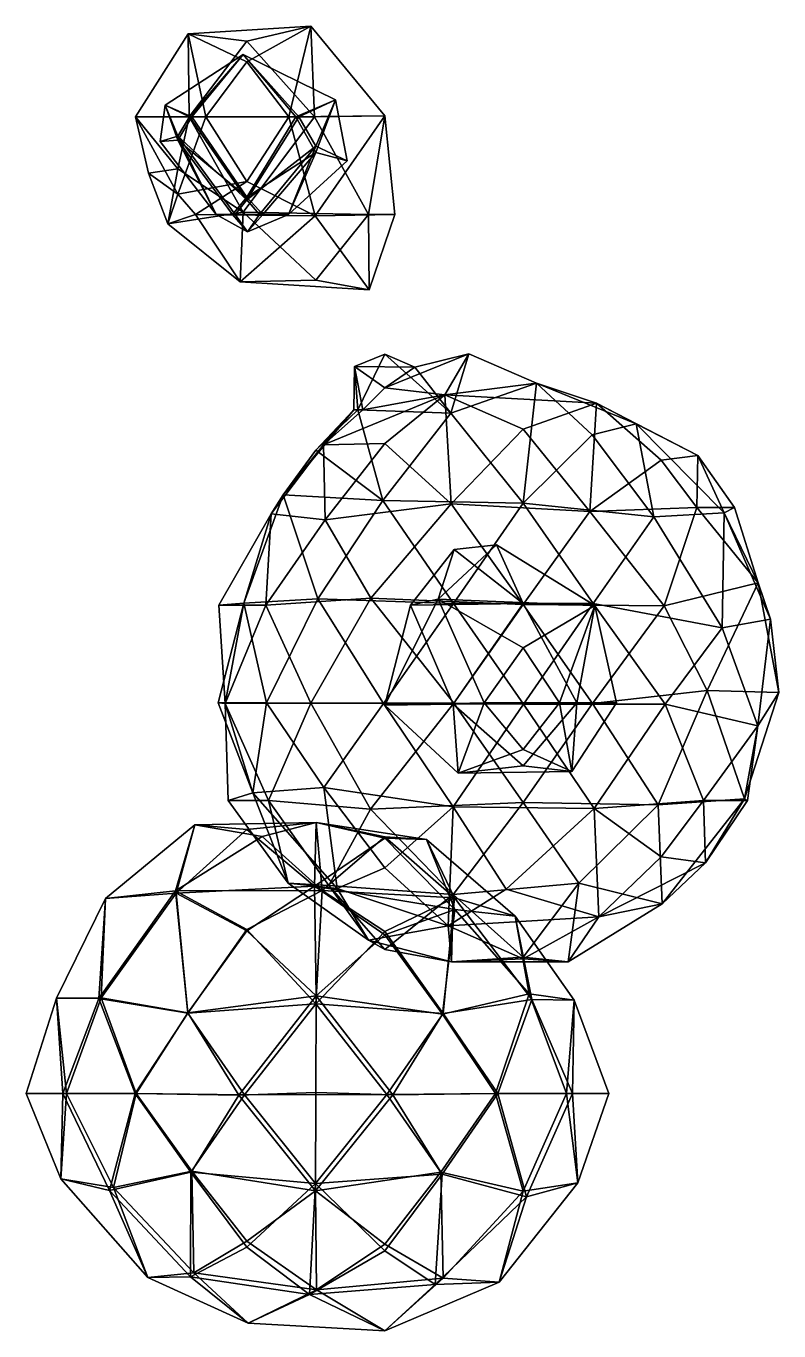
# Model space of a CAD drawing. Extents: x 290083 to 295691, y 4553739 to 4561622.
# Drawn here: x 292790.6 to 292927.9, y 4558133 to 4558371.1 of the extents above; entities that cross this region are included whole.
import ezdxf

# ---------------------------------------------------------------- set-up
doc = ezdxf.new("R2010")
doc.units = 0
doc.layers.add('Au_ppm_Pref_-_0_3', color=7, linetype='CONTINUOUS')

msp = doc.modelspace()

# ---------------------------------------------------------------- linework, layer by layer
at = {"layer": 'Au_ppm_Pref_-_0_3'}
for points in [[(292830.85, 4558368.36, 1768.58), (292820.14, 4558369.71, 1763.98), (292842.54, 4558371.09, 1763.98)], [(292842.54, 4558371.09, 1763.98), (292820.14, 4558369.71, 1763.98), (292830.85, 4558364.57, 1760.64)], [(292838.54, 4558354.56, 1760.36), (292842.54, 4558371.09, 1763.98), (292830.85, 4558364.57, 1760.64)], [(292842.54, 4558371.09, 1763.98), (292843.22, 4558354.51, 1769.85), (292830.85, 4558368.36, 1768.58)], [(292838.54, 4558354.56, 1760.36), (292856.03, 4558354.74, 1764.07), (292842.54, 4558371.09, 1763.98)], [(292843.22, 4558354.51, 1769.85), (292842.54, 4558371.09, 1763.98), (292856.03, 4558354.74, 1764.07)], [(292820.36, 4558354.56, 1768.92), (292810.56, 4558354.56, 1763.98), (292820.14, 4558369.71, 1763.98)], [(292820.14, 4558369.71, 1763.98), (292810.56, 4558354.56, 1763.98), (292823.35, 4558354.56, 1760.44)], [(292820.36, 4558354.56, 1768.92), (292820.14, 4558369.71, 1763.98), (292830.85, 4558368.36, 1768.58)], [(292820.14, 4558369.71, 1763.98), (292823.35, 4558354.56, 1760.44), (292830.85, 4558364.57, 1760.64)], [(292820.36, 4558354.56, 1768.92), (292830.85, 4558368.36, 1768.58), (292843.22, 4558354.51, 1769.85)], [(292820.84, 4558354.56, 1830.53), (292815.94, 4558356.69, 1829.37), (292830.18, 4558365.89, 1829.31)], [(292830.18, 4558365.89, 1829.31), (292815.94, 4558356.69, 1829.37), (292820.42, 4558354.56, 1828.29)], [(292820.42, 4558354.56, 1828.29), (292840.33, 4558354.56, 1827.84), (292830.18, 4558365.89, 1829.31)], [(292839.79, 4558354.56, 1831.04), (292820.84, 4558354.56, 1830.53), (292830.18, 4558365.89, 1829.31)], [(292839.79, 4558354.56, 1831.04), (292830.18, 4558365.89, 1829.31), (292847.04, 4558357.66, 1829.4)], [(292830.18, 4558365.89, 1829.31), (292840.33, 4558354.56, 1827.84), (292847.04, 4558357.66, 1829.4)], [(292838.54, 4558354.56, 1760.36), (292830.85, 4558364.57, 1760.64), (292823.35, 4558354.56, 1760.44)], [(292815.03, 4558350.01, 1829.31), (292815.94, 4558356.69, 1829.37), (292818.25, 4558350.31, 1830.73)], [(292815.03, 4558350.01, 1829.31), (292818.25, 4558351.04, 1828.14), (292815.94, 4558356.69, 1829.37)], [(292820.84, 4558354.56, 1830.53), (292818.25, 4558350.31, 1830.73), (292815.94, 4558356.69, 1829.37)], [(292820.42, 4558354.56, 1828.29), (292815.94, 4558356.69, 1829.37), (292818.25, 4558351.04, 1828.14)], [(292839.79, 4558354.56, 1831.04), (292847.04, 4558357.66, 1829.4), (292843.45, 4558348.03, 1831.49)], [(292847.04, 4558357.66, 1829.4), (292840.33, 4558354.56, 1827.84), (292843.45, 4558349.21, 1827.53)], [(292847.04, 4558357.66, 1829.4), (292843.45, 4558349.21, 1827.53), (292849.14, 4558346.51, 1829.31)], [(292849.14, 4558346.51, 1829.31), (292843.45, 4558348.03, 1831.49), (292847.04, 4558357.66, 1829.4)], [(292818.25, 4558345.08, 1766.76), (292812.93, 4558344.27, 1763.98), (292810.56, 4558354.56, 1763.98)], [(292818.25, 4558345.08, 1766.76), (292810.56, 4558354.56, 1763.98), (292820.36, 4558354.56, 1768.92)], [(292810.56, 4558354.56, 1763.98), (292812.93, 4558344.27, 1763.98), (292818.25, 4558340.43, 1762.75)], [(292810.56, 4558354.56, 1763.98), (292818.25, 4558340.43, 1762.75), (292823.35, 4558354.56, 1760.44)], [(292830.85, 4558339.89, 1830.36), (292818.25, 4558350.31, 1830.73), (292820.84, 4558354.56, 1830.53)], [(292818.25, 4558351.04, 1828.14), (292830.85, 4558339.37, 1828.44), (292820.42, 4558354.56, 1828.29)], [(292818.25, 4558345.08, 1766.76), (292820.36, 4558354.56, 1768.92), (292830.21, 4558337.16, 1768.9)], [(292830.85, 4558342.74, 1760.04), (292823.35, 4558354.56, 1760.44), (292818.25, 4558340.43, 1762.75)], [(292820.36, 4558354.56, 1768.92), (292843.22, 4558354.51, 1769.85), (292830.21, 4558337.16, 1768.9)], [(292840.33, 4558354.56, 1827.84), (292820.42, 4558354.56, 1828.29), (292830.85, 4558339.37, 1828.44)], [(292839.79, 4558354.56, 1831.04), (292830.85, 4558339.89, 1830.36), (292820.84, 4558354.56, 1830.53)], [(292838.54, 4558354.56, 1760.36), (292823.35, 4558354.56, 1760.44), (292830.85, 4558342.74, 1760.04)], [(292830.21, 4558337.16, 1768.9), (292843.22, 4558354.51, 1769.85), (292853.03, 4558336.75, 1768.49)], [(292830.85, 4558339.89, 1830.36), (292839.79, 4558354.56, 1831.04), (292843.45, 4558348.03, 1831.49)], [(292843.45, 4558349.21, 1827.53), (292840.33, 4558354.56, 1827.84), (292830.85, 4558339.37, 1828.44)], [(292838.54, 4558354.56, 1760.36), (292830.85, 4558342.74, 1760.04), (292843.34, 4558336.46, 1761.34)], [(292843.34, 4558336.46, 1761.34), (292856.03, 4558354.74, 1764.07), (292838.54, 4558354.56, 1760.36)], [(292843.22, 4558354.51, 1769.85), (292856.03, 4558354.74, 1764.07), (292853.03, 4558336.75, 1768.49)], [(292843.34, 4558336.46, 1761.34), (292857.88, 4558336.75, 1763.98), (292856.03, 4558354.74, 1764.07)], [(292853.03, 4558336.75, 1768.49), (292856.03, 4558354.74, 1764.07), (292857.88, 4558336.75, 1763.98)], [(292818.25, 4558351.04, 1828.14), (292815.03, 4558350.01, 1829.31), (292825.26, 4558336.75, 1829.31)], [(292818.25, 4558350.31, 1830.73), (292825.26, 4558336.75, 1829.31), (292815.03, 4558350.01, 1829.31)], [(292818.25, 4558351.04, 1828.14), (292825.26, 4558336.75, 1829.31), (292828.71, 4558336.75, 1828.3)], [(292818.25, 4558351.04, 1828.14), (292828.71, 4558336.75, 1828.3), (292830.85, 4558339.37, 1828.44)], [(292830.85, 4558339.89, 1830.36), (292828.25, 4558336.75, 1830.54), (292818.25, 4558350.31, 1830.73)], [(292818.25, 4558350.31, 1830.73), (292828.25, 4558336.75, 1830.54), (292825.26, 4558336.75, 1829.31)], [(292843.45, 4558349.21, 1827.53), (292830.85, 4558339.37, 1828.44), (292833.17, 4558336.75, 1828.22)], [(292843.45, 4558349.21, 1827.53), (292833.17, 4558336.75, 1828.22), (292838.46, 4558336.75, 1829.31)], [(292843.45, 4558349.21, 1827.53), (292838.46, 4558336.75, 1829.31), (292849.14, 4558346.51, 1829.31)], [(292830.85, 4558339.89, 1830.36), (292843.45, 4558348.03, 1831.49), (292833.78, 4558336.75, 1830.69)], [(292843.45, 4558348.03, 1831.49), (292838.46, 4558336.75, 1829.31), (292833.78, 4558336.75, 1830.69)], [(292843.45, 4558348.03, 1831.49), (292849.14, 4558346.51, 1829.31), (292838.46, 4558336.75, 1829.31)], [(292818.25, 4558345.08, 1766.76), (292816.43, 4558335.01, 1763.84), (292812.93, 4558344.27, 1763.98)], [(292818.25, 4558340.43, 1762.75), (292812.93, 4558344.27, 1763.98), (292816.43, 4558335.01, 1763.84)], [(292818.25, 4558345.08, 1766.76), (292830.21, 4558337.16, 1768.9), (292816.43, 4558335.01, 1763.84)], [(292830.85, 4558342.74, 1760.04), (292818.25, 4558340.43, 1762.75), (292821.51, 4558336.75, 1762.44)], [(292830.85, 4558342.74, 1760.04), (292821.51, 4558336.75, 1762.44), (292843.34, 4558336.46, 1761.34)], [(292818.25, 4558340.43, 1762.75), (292816.43, 4558335.01, 1763.84), (292821.51, 4558336.75, 1762.44)], [(292830.85, 4558339.89, 1830.36), (292833.78, 4558336.75, 1830.69), (292828.25, 4558336.75, 1830.54)], [(292830.21, 4558337.16, 1768.9), (292829.65, 4558324.44, 1763.98), (292816.43, 4558335.01, 1763.84)], [(292830.85, 4558339.37, 1828.44), (292828.71, 4558336.75, 1828.3), (292833.17, 4558336.75, 1828.22)], [(292830.21, 4558337.16, 1768.9), (292843.45, 4558324.77, 1767.97), (292829.65, 4558324.44, 1763.98)], [(292853.03, 4558336.75, 1768.49), (292843.45, 4558324.77, 1767.97), (292830.21, 4558337.16, 1768.9)], [(292821.51, 4558336.75, 1762.44), (292816.43, 4558335.01, 1763.84), (292829.65, 4558324.44, 1763.98)], [(292829.65, 4558324.44, 1763.98), (292843.34, 4558336.46, 1761.34), (292821.51, 4558336.75, 1762.44)], [(292830.96, 4558333.59, 1829.34), (292825.26, 4558336.75, 1829.31), (292828.25, 4558336.75, 1830.54)], [(292825.26, 4558336.75, 1829.31), (292830.96, 4558333.59, 1829.34), (292828.71, 4558336.75, 1828.3)], [(292830.96, 4558333.59, 1829.34), (292828.25, 4558336.75, 1830.54), (292833.78, 4558336.75, 1830.69)], [(292833.17, 4558336.75, 1828.22), (292828.71, 4558336.75, 1828.3), (292830.96, 4558333.59, 1829.34)], [(292829.65, 4558324.44, 1763.98), (292853.18, 4558322.98, 1763.98), (292843.34, 4558336.46, 1761.34)], [(292838.46, 4558336.75, 1829.31), (292830.96, 4558333.59, 1829.34), (292833.78, 4558336.75, 1830.69)], [(292830.96, 4558333.59, 1829.34), (292838.46, 4558336.75, 1829.31), (292833.17, 4558336.75, 1828.22)], [(292853.18, 4558322.98, 1763.98), (292857.88, 4558336.75, 1763.98), (292843.34, 4558336.46, 1761.34)], [(292853.03, 4558336.75, 1768.49), (292853.18, 4558322.98, 1763.98), (292843.45, 4558324.77, 1767.97)], [(292853.03, 4558336.75, 1768.49), (292857.88, 4558336.75, 1763.98), (292853.18, 4558322.98, 1763.98)], [(292853.18, 4558322.98, 1763.98), (292829.65, 4558324.44, 1763.98), (292843.45, 4558324.77, 1767.97)], [(292850.48, 4558308.99, 1769.92), (292851.08, 4558301.11, 1767.58), (292856.05, 4558311.22, 1766.55)], [(292850.48, 4558308.99, 1769.92), (292856.05, 4558311.22, 1766.55), (292861.53, 4558308.86, 1769.92)], [(292856.05, 4558311.22, 1766.55), (292851.08, 4558301.11, 1767.58), (292868.08, 4558300.49, 1765.9)], [(292871.34, 4558311.29, 1771.19), (292866.97, 4558303.85, 1776.77), (292856.05, 4558305.07, 1771.24)], [(292871.34, 4558311.29, 1771.19), (292856.05, 4558305.07, 1771.24), (292861.53, 4558308.86, 1769.92)], [(292856.05, 4558311.22, 1766.55), (292868.08, 4558300.49, 1765.9), (292861.53, 4558308.86, 1769.92)], [(292868.08, 4558300.49, 1765.9), (292871.34, 4558311.29, 1771.19), (292861.53, 4558308.86, 1769.92)], [(292883.72, 4558305.96, 1769.26), (292866.97, 4558303.85, 1776.77), (292871.34, 4558311.29, 1771.19)], [(292871.34, 4558311.29, 1771.19), (292868.08, 4558300.49, 1765.9), (292883.72, 4558305.96, 1769.26)], [(292850.48, 4558308.99, 1769.92), (292852.02, 4558301.11, 1771.82), (292850.37, 4558301.11, 1769.92)], [(292850.48, 4558308.99, 1769.92), (292850.37, 4558301.11, 1769.92), (292851.08, 4558301.11, 1767.58)], [(292850.48, 4558308.99, 1769.92), (292856.05, 4558305.07, 1771.24), (292852.02, 4558301.11, 1771.82)], [(292850.48, 4558308.99, 1769.92), (292861.53, 4558308.86, 1769.92), (292856.05, 4558305.07, 1771.24)], [(292856.05, 4558294.93, 1779.74), (292844.87, 4558294.71, 1774.39), (292866.97, 4558303.85, 1776.77)], [(292866.97, 4558303.85, 1776.77), (292844.87, 4558294.71, 1774.39), (292852.02, 4558301.11, 1771.82)], [(292856.05, 4558305.07, 1771.24), (292866.97, 4558303.85, 1776.77), (292852.02, 4558301.11, 1771.82)], [(292868.16, 4558283.96, 1781.99), (292856.05, 4558294.93, 1779.74), (292866.97, 4558303.85, 1776.77)], [(292866.97, 4558303.85, 1776.77), (292883.72, 4558305.96, 1769.26), (292894.62, 4558302.33, 1775.81)], [(292868.16, 4558283.96, 1781.99), (292866.97, 4558303.85, 1776.77), (292881.25, 4558297.55, 1780.61)], [(292881.25, 4558297.55, 1780.61), (292866.97, 4558303.85, 1776.77), (292894.62, 4558302.33, 1775.81)], [(292881.29, 4558284.04, 1764.46), (292883.72, 4558305.96, 1769.26), (292868.08, 4558300.49, 1765.9)], [(292881.29, 4558284.04, 1764.46), (292893.85, 4558296.5, 1765.51), (292883.72, 4558305.96, 1769.26)], [(292901.9, 4558298.52, 1770.43), (292894.62, 4558302.33, 1775.81), (292883.72, 4558305.96, 1769.26)], [(292901.9, 4558298.52, 1770.43), (292883.72, 4558305.96, 1769.26), (292893.85, 4558296.5, 1765.51)], [(292893.42, 4558282.53, 1781.53), (292881.25, 4558297.55, 1780.61), (292894.62, 4558302.33, 1775.81)], [(292893.42, 4558282.53, 1781.53), (292894.62, 4558302.33, 1775.81), (292906.45, 4558291.91, 1778.73)], [(292913.15, 4558292.77, 1775.86), (292906.45, 4558291.91, 1778.73), (292894.62, 4558302.33, 1775.81)], [(292901.9, 4558298.52, 1770.43), (292913.15, 4558292.77, 1775.86), (292894.62, 4558302.33, 1775.81)], [(292844.87, 4558294.71, 1774.39), (292837.47, 4558285.6, 1769.07), (292850.37, 4558301.11, 1769.92)], [(292850.37, 4558301.11, 1769.92), (292837.47, 4558285.6, 1769.07), (292843.45, 4558293.75, 1766.43)], [(292850.37, 4558301.11, 1769.92), (292843.45, 4558293.75, 1766.43), (292851.08, 4558301.11, 1767.58)], [(292855.67, 4558284.52, 1764.83), (292851.08, 4558301.11, 1767.58), (292843.45, 4558293.75, 1766.43)], [(292844.87, 4558294.71, 1774.39), (292850.37, 4558301.11, 1769.92), (292852.02, 4558301.11, 1771.82)], [(292868.08, 4558300.49, 1765.9), (292851.08, 4558301.11, 1767.58), (292855.67, 4558284.52, 1764.83)], [(292881.29, 4558284.04, 1764.46), (292868.08, 4558300.49, 1765.9), (292855.67, 4558284.52, 1764.83)], [(292893.42, 4558282.53, 1781.53), (292868.16, 4558283.96, 1781.99), (292881.25, 4558297.55, 1780.61)], [(292901.9, 4558298.52, 1770.43), (292893.85, 4558296.5, 1765.51), (292905.08, 4558281.56, 1765.2)], [(292913.15, 4558292.77, 1775.86), (292901.9, 4558298.52, 1770.43), (292917.95, 4558282.3, 1770.32)], [(292917.95, 4558282.3, 1770.32), (292901.9, 4558298.52, 1770.43), (292905.08, 4558281.56, 1765.2)], [(292845.13, 4558281.03, 1780.25), (292835.32, 4558282.14, 1774.94), (292844.87, 4558294.71, 1774.39)], [(292844.87, 4558294.71, 1774.39), (292835.32, 4558282.14, 1774.94), (292837.47, 4558285.6, 1769.07)], [(292856.05, 4558294.93, 1779.74), (292845.13, 4558281.03, 1780.25), (292844.87, 4558294.71, 1774.39)], [(292856.05, 4558294.93, 1779.74), (292868.16, 4558283.96, 1781.99), (292845.13, 4558281.03, 1780.25)], [(292881.29, 4558284.04, 1764.46), (292905.08, 4558281.56, 1765.2), (292893.85, 4558296.5, 1765.51)], [(292843.45, 4558293.75, 1766.43), (292837.47, 4558285.6, 1769.07), (292855.67, 4558284.52, 1764.83)], [(292893.42, 4558282.53, 1781.53), (292906.45, 4558291.91, 1778.73), (292912.96, 4558283.29, 1778.93)], [(292913.15, 4558292.77, 1775.86), (292912.96, 4558283.29, 1778.93), (292906.45, 4558291.91, 1778.73)], [(292913.15, 4558292.77, 1775.86), (292919.83, 4558283.29, 1775.86), (292912.96, 4558283.29, 1778.93)], [(292919.83, 4558283.29, 1775.86), (292913.15, 4558292.77, 1775.86), (292917.95, 4558282.3, 1770.32)], [(292835.32, 4558282.14, 1774.94), (292830.28, 4558265.81, 1769.62), (292837.47, 4558285.6, 1769.07)], [(292843.81, 4558266.62, 1765.08), (292837.47, 4558285.6, 1769.07), (292830.28, 4558265.81, 1769.62)], [(292855.67, 4558284.52, 1764.83), (292837.47, 4558285.6, 1769.07), (292843.81, 4558266.62, 1765.08)], [(292868.55, 4558265.78, 1764.68), (292855.67, 4558284.52, 1764.83), (292843.81, 4558266.62, 1765.08)], [(292853.48, 4558266.73, 1782.55), (292845.13, 4558281.03, 1780.25), (292868.16, 4558283.96, 1781.99)], [(292881.27, 4558265.56, 1782.8), (292853.48, 4558266.73, 1782.55), (292868.16, 4558283.96, 1781.99)], [(292881.29, 4558284.04, 1764.46), (292855.67, 4558284.52, 1764.83), (292868.55, 4558265.78, 1764.68)], [(292893.42, 4558282.53, 1781.53), (292881.27, 4558265.56, 1782.8), (292868.16, 4558283.96, 1781.99)], [(292894.03, 4558265.78, 1764.53), (292881.29, 4558284.04, 1764.46), (292868.55, 4558265.78, 1764.68)], [(292906.99, 4558265.33, 1781.91), (292881.27, 4558265.56, 1782.8), (292893.42, 4558282.53, 1781.53)], [(292894.03, 4558265.78, 1764.53), (292905.08, 4558281.56, 1765.2), (292881.29, 4558284.04, 1764.46)], [(292912.96, 4558283.29, 1778.93), (292906.99, 4558265.33, 1781.91), (292893.42, 4558282.53, 1781.53)], [(292917.95, 4558282.3, 1770.32), (292905.08, 4558281.56, 1765.2), (292917.55, 4558261.31, 1766.07)], [(292906.99, 4558265.33, 1781.91), (292912.96, 4558283.29, 1778.93), (292924.12, 4558269.53, 1777.11)], [(292919.83, 4558283.29, 1775.86), (292924.12, 4558269.53, 1777.11), (292912.96, 4558283.29, 1778.93)], [(292917.95, 4558282.3, 1770.32), (292917.55, 4558261.31, 1766.07), (292926.37, 4558262.9, 1770.7)], [(292917.95, 4558282.3, 1770.32), (292924.12, 4558269.53, 1777.11), (292919.83, 4558283.29, 1775.86)], [(292924.12, 4558269.53, 1777.11), (292917.95, 4558282.3, 1770.32), (292926.37, 4558262.9, 1770.7)], [(292834.33, 4558265.47, 1780.16), (292825.72, 4558265.47, 1775.86), (292835.32, 4558282.14, 1774.94)], [(292835.32, 4558282.14, 1774.94), (292825.72, 4558265.47, 1775.86), (292830.28, 4558265.81, 1769.62)], [(292845.13, 4558281.03, 1780.25), (292834.33, 4558265.47, 1780.16), (292835.32, 4558282.14, 1774.94)], [(292845.13, 4558281.03, 1780.25), (292853.48, 4558266.73, 1782.55), (292834.33, 4558265.47, 1780.16)], [(292894.03, 4558265.78, 1764.53), (292917.55, 4558261.31, 1766.07), (292905.08, 4558281.56, 1765.2)], [(292868.65, 4558275.62, 1755.48), (292881.28, 4558265.77, 1758.15), (292860.73, 4558265.47, 1755.83)], [(292868.65, 4558275.62, 1755.48), (292860.73, 4558265.47, 1755.83), (292865.79, 4558266.57, 1750.53)], [(292868.65, 4558275.62, 1755.48), (292865.79, 4558266.57, 1750.53), (292876.42, 4558276.46, 1752.1)], [(292876.42, 4558276.46, 1752.1), (292865.79, 4558266.57, 1750.53), (292894.33, 4558265.39, 1752.21)], [(292876.42, 4558276.46, 1752.1), (292881.28, 4558265.77, 1758.15), (292868.65, 4558275.62, 1755.48)], [(292881.28, 4558265.77, 1758.15), (292876.42, 4558276.46, 1752.1), (292894.33, 4558265.39, 1752.21)], [(292914.84, 4558249.89, 1780.78), (292906.99, 4558265.33, 1781.91), (292924.12, 4558269.53, 1777.11)], [(292914.84, 4558249.89, 1780.78), (292924.12, 4558269.53, 1777.11), (292927.92, 4558249.54, 1775.17)], [(292927.92, 4558249.54, 1775.17), (292924.12, 4558269.53, 1777.11), (292926.37, 4558262.9, 1770.7)], [(292826.91, 4558247.52, 1776.53), (292825.63, 4558247.66, 1769.92), (292830.28, 4558265.81, 1769.62)], [(292834.47, 4558247.66, 1765.68), (292830.28, 4558265.81, 1769.62), (292825.63, 4558247.66, 1769.92)], [(292825.72, 4558265.47, 1775.86), (292826.91, 4558247.52, 1776.53), (292830.28, 4558265.81, 1769.62)], [(292843.81, 4558266.62, 1765.08), (292830.28, 4558265.81, 1769.62), (292834.47, 4558247.66, 1765.68)], [(292853.48, 4558266.73, 1782.55), (292842.56, 4558247.56, 1782.01), (292834.33, 4558265.47, 1780.16)], [(292855.79, 4558247.48, 1764.65), (292843.81, 4558266.62, 1765.08), (292834.47, 4558247.66, 1765.68)], [(292868.62, 4558247.59, 1782.17), (292842.56, 4558247.56, 1782.01), (292853.48, 4558266.73, 1782.55)], [(292868.55, 4558265.78, 1764.68), (292843.81, 4558266.62, 1765.08), (292855.79, 4558247.48, 1764.65)], [(292881.27, 4558265.56, 1782.8), (292868.62, 4558247.59, 1782.17), (292853.48, 4558266.73, 1782.55)], [(292868.55, 4558265.78, 1764.68), (292855.79, 4558247.48, 1764.65), (292881.31, 4558247.39, 1765.58)], [(292874.15, 4558247.66, 1748.75), (292865.79, 4558266.57, 1750.53), (292856, 4558247.22, 1752.16)], [(292860.73, 4558265.47, 1755.83), (292856, 4558247.22, 1752.16), (292865.79, 4558266.57, 1750.53)], [(292881.28, 4558265.77, 1758.15), (292868.5, 4558247.4, 1758.72), (292860.73, 4558265.47, 1755.83)], [(292874.15, 4558247.66, 1748.75), (292881.25, 4558257.69, 1748.75), (292865.79, 4558266.57, 1750.53)], [(292881.25, 4558257.69, 1748.75), (292894.33, 4558265.39, 1752.21), (292865.79, 4558266.57, 1750.53)], [(292891.06, 4558247.66, 1756.72), (292868.5, 4558247.4, 1758.72), (292881.28, 4558265.77, 1758.15)], [(292894.03, 4558265.78, 1764.53), (292868.55, 4558265.78, 1764.68), (292881.31, 4558247.39, 1765.58)], [(292891.06, 4558247.66, 1756.72), (292881.28, 4558265.77, 1758.15), (292894.33, 4558265.39, 1752.21)], [(292894.03, 4558265.78, 1764.53), (292881.31, 4558247.39, 1765.58), (292907.19, 4558247.39, 1765.06)], [(292894.03, 4558265.78, 1764.53), (292907.19, 4558247.39, 1765.06), (292917.55, 4558261.31, 1766.07)], [(292834.33, 4558265.47, 1780.16), (292826.91, 4558247.52, 1776.53), (292825.72, 4558265.47, 1775.86)], [(292842.56, 4558247.56, 1782.01), (292826.91, 4558247.52, 1776.53), (292834.33, 4558265.47, 1780.16)], [(292868.5, 4558247.4, 1758.72), (292856, 4558247.22, 1752.16), (292860.73, 4558265.47, 1755.83)], [(292881.27, 4558265.56, 1782.8), (292893.93, 4558247.51, 1783.16), (292868.62, 4558247.59, 1782.17)], [(292881.25, 4558257.69, 1748.75), (292887.88, 4558247.66, 1748.97), (292894.33, 4558265.39, 1752.21)], [(292881.27, 4558265.56, 1782.8), (292906.99, 4558265.33, 1781.91), (292893.93, 4558247.51, 1783.16)], [(292887.88, 4558247.66, 1748.97), (292898.27, 4558247.66, 1752.1), (292894.33, 4558265.39, 1752.21)], [(292898.27, 4558247.66, 1752.1), (292891.06, 4558247.66, 1756.72), (292894.33, 4558265.39, 1752.21)], [(292914.84, 4558249.89, 1780.78), (292893.93, 4558247.51, 1783.16), (292906.99, 4558265.33, 1781.91)], [(292917.55, 4558261.31, 1766.07), (292907.19, 4558247.39, 1765.06), (292924.07, 4558243.46, 1768.64)], [(292926.37, 4558262.9, 1770.7), (292917.55, 4558261.31, 1766.07), (292924.07, 4558243.46, 1768.64)], [(292927.92, 4558249.54, 1775.17), (292926.37, 4558262.9, 1770.7), (292924.07, 4558243.46, 1768.64)], [(292881.25, 4558257.69, 1748.75), (292874.15, 4558247.66, 1748.75), (292887.88, 4558247.66, 1748.97)], [(292914.84, 4558249.89, 1780.78), (292905.89, 4558229.05, 1780.98), (292893.93, 4558247.51, 1783.16)], [(292914.84, 4558249.89, 1780.78), (292921.63, 4558230.12, 1776.02), (292905.89, 4558229.05, 1780.98)], [(292914.84, 4558249.89, 1780.78), (292927.92, 4558249.54, 1775.17), (292921.63, 4558230.12, 1776.02)], [(292924.07, 4558243.46, 1768.64), (292921.63, 4558230.12, 1776.02), (292927.92, 4558249.54, 1775.17)], [(292825.63, 4558247.66, 1769.92), (292826.91, 4558247.52, 1776.53), (292831.95, 4558231.24, 1770.41)], [(292831.95, 4558231.24, 1770.41), (292834.47, 4558247.66, 1765.68), (292825.63, 4558247.66, 1769.92)], [(292842.56, 4558247.56, 1782.01), (292834.8, 4558229.84, 1779.94), (292826.91, 4558247.52, 1776.53)], [(292834.8, 4558229.84, 1779.94), (292827.44, 4558229.84, 1775.86), (292826.91, 4558247.52, 1776.53)], [(292831.95, 4558231.24, 1770.41), (292826.91, 4558247.52, 1776.53), (292827.44, 4558229.84, 1775.86)], [(292831.95, 4558231.24, 1770.41), (292844.9, 4558232.17, 1765.44), (292834.47, 4558247.66, 1765.68)], [(292855.79, 4558247.48, 1764.65), (292834.47, 4558247.66, 1765.68), (292844.9, 4558232.17, 1765.44)], [(292853.4, 4558228.26, 1782.58), (292834.8, 4558229.84, 1779.94), (292842.56, 4558247.56, 1782.01)], [(292868.62, 4558247.59, 1782.17), (292853.4, 4558228.26, 1782.58), (292842.56, 4558247.56, 1782.01)], [(292868.5, 4558228.65, 1765.01), (292855.79, 4558247.48, 1764.65), (292844.9, 4558232.17, 1765.44)], [(292868.62, 4558247.59, 1782.17), (292881.24, 4558229.45, 1783.34), (292853.4, 4558228.26, 1782.58)], [(292868.5, 4558228.65, 1765.01), (292881.31, 4558247.39, 1765.58), (292855.79, 4558247.48, 1764.65)], [(292869.43, 4558234.82, 1753.39), (292874.15, 4558247.66, 1748.75), (292856, 4558247.22, 1752.16)], [(292868.5, 4558247.4, 1758.72), (292869.43, 4558234.82, 1753.39), (292856, 4558247.22, 1752.16)], [(292891.06, 4558247.66, 1756.72), (292881.25, 4558236.14, 1755.94), (292868.5, 4558247.4, 1758.72)], [(292868.5, 4558247.4, 1758.72), (292881.25, 4558236.14, 1755.94), (292869.43, 4558234.82, 1753.39)], [(292868.5, 4558228.65, 1765.01), (292894.21, 4558228.38, 1765.19), (292881.31, 4558247.39, 1765.58)], [(292893.93, 4558247.51, 1783.16), (292881.24, 4558229.45, 1783.34), (292868.62, 4558247.59, 1782.17)], [(292869.43, 4558234.82, 1753.39), (292881.25, 4558239.13, 1749.26), (292874.15, 4558247.66, 1748.75)], [(292887.88, 4558247.66, 1748.97), (292874.15, 4558247.66, 1748.75), (292881.25, 4558239.13, 1749.26)], [(292905.89, 4558229.05, 1780.98), (292881.24, 4558229.45, 1783.34), (292893.93, 4558247.51, 1783.16)], [(292890.14, 4558235.08, 1752.1), (292881.25, 4558236.14, 1755.94), (292891.06, 4558247.66, 1756.72)], [(292890.14, 4558235.08, 1752.1), (292887.88, 4558247.66, 1748.97), (292881.25, 4558239.13, 1749.26)], [(292894.21, 4558228.38, 1765.19), (292907.19, 4558247.39, 1765.06), (292881.31, 4558247.39, 1765.58)], [(292890.14, 4558235.08, 1752.1), (292898.27, 4558247.66, 1752.1), (292887.88, 4558247.66, 1748.97)], [(292898.27, 4558247.66, 1752.1), (292890.14, 4558235.08, 1752.1), (292891.06, 4558247.66, 1756.72)], [(292907.19, 4558247.39, 1765.06), (292894.21, 4558228.38, 1765.19), (292914.16, 4558229.84, 1766.28)], [(292914.16, 4558229.84, 1766.28), (292924.07, 4558243.46, 1768.64), (292907.19, 4558247.39, 1765.06)], [(292922.22, 4558229.84, 1769.92), (292924.07, 4558243.46, 1768.64), (292914.16, 4558229.84, 1766.28)], [(292921.63, 4558230.12, 1776.02), (292924.07, 4558243.46, 1768.64), (292922.22, 4558229.84, 1769.92)], [(292869.43, 4558234.82, 1753.39), (292890.14, 4558235.08, 1752.1), (292881.25, 4558239.13, 1749.26)], [(292890.14, 4558235.08, 1752.1), (292869.43, 4558234.82, 1753.39), (292881.25, 4558236.14, 1755.94)], [(292827.44, 4558229.84, 1775.86), (292838.38, 4558214.76, 1775.86), (292831.95, 4558231.24, 1770.41)], [(292831.95, 4558231.24, 1770.41), (292847.35, 4558213.75, 1770.75), (292844.9, 4558232.17, 1765.44)], [(292838.38, 4558214.76, 1775.86), (292847.35, 4558213.75, 1770.75), (292831.95, 4558231.24, 1770.41)], [(292868.5, 4558228.65, 1765.01), (292844.9, 4558232.17, 1765.44), (292856.05, 4558217.53, 1765.82)], [(292847.35, 4558213.75, 1770.75), (292856.05, 4558217.53, 1765.82), (292844.9, 4558232.17, 1765.44)], [(292905.89, 4558229.05, 1780.98), (292921.63, 4558230.12, 1776.02), (292906.64, 4558210.98, 1776.01)], [(292921.63, 4558230.12, 1776.02), (292914.51, 4558218.43, 1769.92), (292906.64, 4558210.98, 1776.01)], [(292914.51, 4558218.43, 1769.92), (292921.63, 4558230.12, 1776.02), (292922.22, 4558229.84, 1769.92)], [(292834.8, 4558229.84, 1779.94), (292838.38, 4558214.76, 1775.86), (292827.44, 4558229.84, 1775.86)], [(292834.8, 4558229.84, 1779.94), (292853.4, 4558228.26, 1782.58), (292845.84, 4558214.29, 1779.91)], [(292834.8, 4558229.84, 1779.94), (292845.84, 4558214.29, 1779.91), (292838.38, 4558214.76, 1775.86)], [(292845.84, 4558214.29, 1779.91), (292853.4, 4558228.26, 1782.58), (292868.5, 4558212.66, 1781.68)], [(292853.4, 4558228.26, 1782.58), (292881.24, 4558229.45, 1783.34), (292868.5, 4558212.66, 1781.68)], [(292868.5, 4558228.65, 1765.01), (292856.05, 4558217.53, 1765.82), (292867.61, 4558206.94, 1768.8)], [(292868.5, 4558228.65, 1765.01), (292867.61, 4558206.94, 1768.8), (292878.16, 4558213.61, 1765.97)], [(292891.45, 4558214.72, 1781.18), (292868.5, 4558212.66, 1781.68), (292881.24, 4558229.45, 1783.34)], [(292868.5, 4558228.65, 1765.01), (292878.16, 4558213.61, 1765.97), (292894.21, 4558228.38, 1765.19)], [(292878.16, 4558213.61, 1765.97), (292895.05, 4558208.58, 1769.39), (292894.21, 4558228.38, 1765.19)], [(292905.89, 4558229.05, 1780.98), (292891.45, 4558214.72, 1781.18), (292881.24, 4558229.45, 1783.34)], [(292906.64, 4558210.98, 1776.01), (292891.45, 4558214.72, 1781.18), (292905.89, 4558229.05, 1780.98)], [(292914.16, 4558229.84, 1766.28), (292894.21, 4558228.38, 1765.19), (292906.45, 4558219.53, 1766.48)], [(292895.05, 4558208.58, 1769.39), (292906.45, 4558219.53, 1766.48), (292894.21, 4558228.38, 1765.19)], [(292914.51, 4558218.43, 1769.92), (292914.16, 4558229.84, 1766.28), (292906.45, 4558219.53, 1766.48)], [(292914.51, 4558218.43, 1769.92), (292922.22, 4558229.84, 1769.92), (292914.16, 4558229.84, 1766.28)], [(292817.96, 4558212.9, 1805.33), (292821.39, 4558225.39, 1811.49), (292805.04, 4558211.93, 1811.49)], [(292821.39, 4558225.39, 1811.49), (292817.82, 4558213.36, 1817.69), (292805.04, 4558211.93, 1811.49)], [(292821.39, 4558225.39, 1811.49), (292833.65, 4558223.26, 1816.56), (292817.82, 4558213.36, 1817.69)], [(292821.39, 4558225.39, 1811.49), (292817.96, 4558212.9, 1805.33), (292830.85, 4558224.52, 1807.33)], [(292830.85, 4558224.52, 1807.33), (292843.48, 4558225.78, 1811.41), (292821.39, 4558225.39, 1811.49)], [(292821.39, 4558225.39, 1811.49), (292843.48, 4558225.78, 1811.41), (292833.65, 4558223.26, 1816.56)], [(292830.85, 4558224.52, 1807.33), (292843.2, 4558214.16, 1803.93), (292843.48, 4558225.78, 1811.41)], [(292844.61, 4558213.39, 1819.47), (292833.65, 4558223.26, 1816.56), (292843.48, 4558225.78, 1811.41)], [(292843.2, 4558214.16, 1803.93), (292856.05, 4558222.95, 1807.85), (292843.48, 4558225.78, 1811.41)], [(292856.05, 4558223.19, 1815.22), (292844.61, 4558213.39, 1819.47), (292843.48, 4558225.78, 1811.41)], [(292843.48, 4558225.78, 1811.41), (292863.61, 4558222.71, 1811.49), (292856.05, 4558223.19, 1815.22)], [(292863.61, 4558222.71, 1811.49), (292843.48, 4558225.78, 1811.41), (292856.05, 4558222.95, 1807.85)], [(292844.61, 4558213.39, 1819.47), (292817.82, 4558213.36, 1817.69), (292833.65, 4558223.26, 1816.56)], [(292843.2, 4558214.16, 1803.93), (292830.85, 4558224.52, 1807.33), (292817.96, 4558212.9, 1805.33)], [(292868.8, 4558209.92, 1805.68), (292856.05, 4558222.95, 1807.85), (292843.2, 4558214.16, 1803.93)], [(292868.74, 4558212.07, 1817.42), (292844.61, 4558213.39, 1819.47), (292856.05, 4558223.19, 1815.22)], [(292863.61, 4558222.71, 1811.49), (292868.74, 4558212.07, 1817.42), (292856.05, 4558223.19, 1815.22)], [(292868.8, 4558209.92, 1805.68), (292863.61, 4558222.71, 1811.49), (292856.05, 4558222.95, 1807.85)], [(292879.82, 4558208.7, 1812.44), (292868.74, 4558212.07, 1817.42), (292863.61, 4558222.71, 1811.49)], [(292868.8, 4558209.92, 1805.68), (292879.82, 4558208.7, 1812.44), (292863.61, 4558222.71, 1811.49)], [(292914.51, 4558218.43, 1769.92), (292906.45, 4558219.53, 1766.48), (292895.05, 4558208.58, 1769.39)], [(292906.64, 4558210.98, 1776.01), (292914.51, 4558218.43, 1769.92), (292895.05, 4558208.58, 1769.39)], [(292847.35, 4558213.75, 1770.75), (292867.61, 4558206.94, 1768.8), (292856.05, 4558217.53, 1765.82)], [(292820.1, 4558190.99, 1821.43), (292803.84, 4558193.71, 1818.15), (292817.82, 4558213.36, 1817.69)], [(292805.04, 4558211.93, 1811.49), (292817.82, 4558213.36, 1817.69), (292803.84, 4558193.71, 1818.15)], [(292830.85, 4558206.27, 1821.46), (292817.82, 4558213.36, 1817.69), (292844.61, 4558213.39, 1819.47)], [(292830.85, 4558206.27, 1821.46), (292820.1, 4558190.99, 1821.43), (292817.82, 4558213.36, 1817.69)], [(292830.85, 4558206.06, 1801.6), (292843.2, 4558214.16, 1803.93), (292817.96, 4558212.9, 1805.33)], [(292830.85, 4558206.06, 1801.6), (292843.49, 4558194.2, 1801.36), (292843.2, 4558214.16, 1803.93)], [(292843.45, 4558192.73, 1821.65), (292830.85, 4558206.27, 1821.46), (292844.61, 4558213.39, 1819.47)], [(292845.84, 4558214.29, 1779.91), (292853.06, 4558204.33, 1774.71), (292838.38, 4558214.76, 1775.86)], [(292838.38, 4558214.76, 1775.86), (292853.06, 4558204.33, 1774.71), (292847.35, 4558213.75, 1770.75)], [(292843.49, 4558194.2, 1801.36), (292856.05, 4558205.29, 1801.86), (292843.2, 4558214.16, 1803.93)], [(292843.2, 4558214.16, 1803.93), (292856.05, 4558205.29, 1801.86), (292868.8, 4558209.92, 1805.68)], [(292856.05, 4558205.91, 1821.34), (292843.45, 4558192.73, 1821.65), (292844.61, 4558213.39, 1819.47)], [(292856.05, 4558205.91, 1821.34), (292844.61, 4558213.39, 1819.47), (292868.74, 4558212.07, 1817.42)], [(292868.5, 4558212.66, 1781.68), (292856.05, 4558202.61, 1778.99), (292845.84, 4558214.29, 1779.91)], [(292845.84, 4558214.29, 1779.91), (292856.05, 4558202.61, 1778.99), (292853.06, 4558204.33, 1774.71)], [(292847.35, 4558213.75, 1770.75), (292853.06, 4558204.33, 1774.71), (292867.61, 4558206.94, 1768.8)], [(292878.16, 4558213.61, 1765.97), (292867.61, 4558206.94, 1768.8), (292895.05, 4558208.58, 1769.39)], [(292868.5, 4558212.66, 1781.68), (292891.45, 4558214.72, 1781.18), (292881.25, 4558201.23, 1779.46)], [(292889.49, 4558200.36, 1775.86), (292881.25, 4558201.23, 1779.46), (292891.45, 4558214.72, 1781.18)], [(292889.49, 4558200.36, 1775.86), (292891.45, 4558214.72, 1781.18), (292906.64, 4558210.98, 1776.01)], [(292796.1, 4558193.74, 1811.38), (292804.28, 4558193.8, 1804.92), (292805.04, 4558211.93, 1811.49)], [(292796.1, 4558193.74, 1811.38), (292805.04, 4558211.93, 1811.49), (292803.84, 4558193.71, 1818.15)], [(292820.11, 4558191.06, 1801.54), (292817.96, 4558212.9, 1805.33), (292804.28, 4558193.8, 1804.92)], [(292817.96, 4558212.9, 1805.33), (292805.04, 4558211.93, 1811.49), (292804.28, 4558193.8, 1804.92)], [(292820.11, 4558191.06, 1801.54), (292830.85, 4558206.06, 1801.6), (292817.96, 4558212.9, 1805.33)], [(292868.5, 4558212.66, 1781.68), (292868.17, 4558200.37, 1775.06), (292856.05, 4558202.61, 1778.99)], [(292866.7, 4558190.98, 1821.38), (292856.05, 4558205.91, 1821.34), (292868.74, 4558212.07, 1817.42)], [(292866.7, 4558190.98, 1821.38), (292868.74, 4558212.07, 1817.42), (292882.83, 4558193.48, 1818.04)], [(292868.5, 4558212.66, 1781.68), (292881.25, 4558201.23, 1779.46), (292868.17, 4558200.37, 1775.06)], [(292879.82, 4558208.7, 1812.44), (292882.83, 4558193.48, 1818.04), (292868.74, 4558212.07, 1817.42)], [(292889.49, 4558200.36, 1775.86), (292906.64, 4558210.98, 1776.01), (292895.05, 4558208.58, 1769.39)], [(292868.8, 4558209.92, 1805.68), (292856.05, 4558205.29, 1801.86), (292866.56, 4558190.86, 1801.71)], [(292868.8, 4558209.92, 1805.68), (292866.56, 4558190.86, 1801.71), (292882.35, 4558194.57, 1805.73)], [(292881.25, 4558200.94, 1772.16), (292895.05, 4558208.58, 1769.39), (292867.61, 4558206.94, 1768.8)], [(292868.8, 4558209.92, 1805.68), (292882.35, 4558194.57, 1805.73), (292879.82, 4558208.7, 1812.44)], [(292882.83, 4558193.48, 1818.04), (292879.82, 4558208.7, 1812.44), (292890.57, 4558193.37, 1812.44)], [(292879.82, 4558208.7, 1812.44), (292882.35, 4558194.57, 1805.73), (292890.57, 4558193.37, 1812.44)], [(292881.25, 4558200.94, 1772.16), (292889.49, 4558200.36, 1775.86), (292895.05, 4558208.58, 1769.39)], [(292843.45, 4558192.73, 1821.65), (292820.1, 4558190.99, 1821.43), (292830.85, 4558206.27, 1821.46)], [(292867.61, 4558206.94, 1768.8), (292853.06, 4558204.33, 1774.71), (292868.17, 4558200.37, 1775.06)], [(292868.17, 4558200.37, 1775.06), (292881.25, 4558200.94, 1772.16), (292867.61, 4558206.94, 1768.8)], [(292830.85, 4558206.06, 1801.6), (292820.11, 4558191.06, 1801.54), (292843.49, 4558194.2, 1801.36)], [(292866.7, 4558190.98, 1821.38), (292843.45, 4558192.73, 1821.65), (292856.05, 4558205.91, 1821.34)], [(292856.05, 4558205.29, 1801.86), (292843.49, 4558194.2, 1801.36), (292866.56, 4558190.86, 1801.71)], [(292868.17, 4558200.37, 1775.06), (292853.06, 4558204.33, 1774.71), (292856.05, 4558202.61, 1778.99)], [(292889.49, 4558200.36, 1775.86), (292868.17, 4558200.37, 1775.06), (292881.25, 4558201.23, 1779.46)], [(292868.17, 4558200.37, 1775.06), (292889.49, 4558200.36, 1775.86), (292881.25, 4558200.94, 1772.16)], [(292843.49, 4558194.2, 1801.36), (292820.11, 4558191.06, 1801.54), (292829.41, 4558176.03, 1801.55)], [(292843.49, 4558194.2, 1801.36), (292829.41, 4558176.03, 1801.55), (292843.44, 4558176.53, 1802.82)], [(292857.47, 4558176.13, 1801.54), (292843.49, 4558194.2, 1801.36), (292843.44, 4558176.53, 1802.82)], [(292857.47, 4558176.13, 1801.54), (292866.56, 4558190.86, 1801.71), (292843.49, 4558194.2, 1801.36)], [(292866.56, 4558190.86, 1801.71), (292876.25, 4558176.38, 1801.97), (292882.35, 4558194.57, 1805.73)], [(292889.17, 4558176.38, 1806.28), (292882.35, 4558194.57, 1805.73), (292876.25, 4558176.38, 1801.97)], [(292889.17, 4558176.38, 1806.28), (292890.57, 4558193.37, 1812.44), (292882.35, 4558194.57, 1805.73)], [(292797.94, 4558176.38, 1806.33), (292796.1, 4558193.74, 1811.38), (292790.58, 4558176.38, 1811.49)], [(292790.58, 4558176.38, 1811.49), (292796.1, 4558193.74, 1811.38), (292797.3, 4558176.38, 1816.68)], [(292797.94, 4558176.38, 1806.33), (292804.28, 4558193.8, 1804.92), (292796.1, 4558193.74, 1811.38)], [(292803.84, 4558193.71, 1818.15), (292797.3, 4558176.38, 1816.68), (292796.1, 4558193.74, 1811.38)], [(292810.51, 4558176.38, 1821.08), (292797.3, 4558176.38, 1816.68), (292803.84, 4558193.71, 1818.15)], [(292797.94, 4558176.38, 1806.33), (292810.69, 4558176.38, 1801.99), (292804.28, 4558193.8, 1804.92)], [(292820.1, 4558190.99, 1821.43), (292810.51, 4558176.38, 1821.08), (292803.84, 4558193.71, 1818.15)], [(292820.11, 4558191.06, 1801.54), (292804.28, 4558193.8, 1804.92), (292810.69, 4558176.38, 1801.99)], [(292843.45, 4558192.73, 1821.65), (292830.44, 4558176.1, 1821.45), (292820.1, 4558190.99, 1821.43)], [(292856.42, 4558176.16, 1821.47), (292830.44, 4558176.1, 1821.45), (292843.45, 4558192.73, 1821.65)], [(292856.42, 4558176.16, 1821.47), (292843.45, 4558192.73, 1821.65), (292866.7, 4558190.98, 1821.38)], [(292876.67, 4558176.38, 1821.22), (292866.7, 4558190.98, 1821.38), (292882.83, 4558193.48, 1818.04)], [(292890.28, 4558176.38, 1816.81), (292876.67, 4558176.38, 1821.22), (292882.83, 4558193.48, 1818.04)], [(292890.28, 4558176.38, 1816.81), (292882.83, 4558193.48, 1818.04), (292890.57, 4558193.37, 1812.44)], [(292889.17, 4558176.38, 1806.28), (292896.9, 4558176.38, 1811.49), (292890.57, 4558193.37, 1812.44)], [(292890.28, 4558176.38, 1816.81), (292890.57, 4558193.37, 1812.44), (292896.9, 4558176.38, 1811.49)], [(292830.44, 4558176.1, 1821.45), (292810.51, 4558176.38, 1821.08), (292820.1, 4558190.99, 1821.43)], [(292829.41, 4558176.03, 1801.55), (292820.11, 4558191.06, 1801.54), (292810.69, 4558176.38, 1801.99)], [(292856.42, 4558176.16, 1821.47), (292866.7, 4558190.98, 1821.38), (292876.67, 4558176.38, 1821.22)], [(292857.47, 4558176.13, 1801.54), (292876.25, 4558176.38, 1801.97), (292866.56, 4558190.86, 1801.71)], [(292797.94, 4558176.38, 1806.33), (292790.58, 4558176.38, 1811.49), (292796.89, 4558160.76, 1811.49)], [(292796.89, 4558160.76, 1811.49), (292790.58, 4558176.38, 1811.49), (292797.3, 4558176.38, 1816.68)], [(292797.94, 4558176.38, 1806.33), (292796.89, 4558160.76, 1811.49), (292806.51, 4558159.22, 1805.74)], [(292796.89, 4558160.76, 1811.49), (292797.3, 4558176.38, 1816.68), (292805.78, 4558158.67, 1817.4)], [(292805.78, 4558158.67, 1817.4), (292797.3, 4558176.38, 1816.68), (292810.51, 4558176.38, 1821.08)], [(292797.94, 4558176.38, 1806.33), (292806.51, 4558159.22, 1805.74), (292810.69, 4558176.38, 1801.99)], [(292820.63, 4558161.98, 1821.11), (292805.78, 4558158.67, 1817.4), (292810.51, 4558176.38, 1821.08)], [(292820.84, 4558162.19, 1802.04), (292810.69, 4558176.38, 1801.99), (292806.51, 4558159.22, 1805.74)], [(292830.44, 4558176.1, 1821.45), (292820.63, 4558161.98, 1821.11), (292810.51, 4558176.38, 1821.08)], [(292829.41, 4558176.03, 1801.55), (292810.69, 4558176.38, 1801.99), (292820.84, 4558162.19, 1802.04)], [(292843.39, 4558159.96, 1821.52), (292820.63, 4558161.98, 1821.11), (292830.44, 4558176.1, 1821.45)], [(292843.37, 4558158.57, 1801.85), (292829.41, 4558176.03, 1801.55), (292820.84, 4558162.19, 1802.04)], [(292843.37, 4558158.57, 1801.85), (292843.44, 4558176.53, 1802.82), (292829.41, 4558176.03, 1801.55)], [(292856.42, 4558176.16, 1821.47), (292843.39, 4558159.96, 1821.52), (292830.44, 4558176.1, 1821.45)], [(292857.47, 4558176.13, 1801.54), (292843.44, 4558176.53, 1802.82), (292843.37, 4558158.57, 1801.85)], [(292857.47, 4558176.13, 1801.54), (292843.37, 4558158.57, 1801.85), (292866.22, 4558162, 1801.91)], [(292856.42, 4558176.16, 1821.47), (292866.49, 4558161.65, 1821.33), (292843.39, 4558159.96, 1821.52)], [(292856.42, 4558176.16, 1821.47), (292876.67, 4558176.38, 1821.22), (292866.49, 4558161.65, 1821.33)], [(292857.47, 4558176.13, 1801.54), (292866.22, 4558162, 1801.91), (292876.25, 4558176.38, 1801.97)], [(292876.25, 4558176.38, 1801.97), (292866.22, 4558162, 1801.91), (292881.28, 4558158.53, 1805.56)], [(292866.49, 4558161.65, 1821.33), (292876.67, 4558176.38, 1821.22), (292881.88, 4558157.5, 1817.33)], [(292889.17, 4558176.38, 1806.28), (292876.25, 4558176.38, 1801.97), (292881.28, 4558158.53, 1805.56)], [(292876.67, 4558176.38, 1821.22), (292890.28, 4558176.38, 1816.81), (292881.88, 4558157.5, 1817.33)], [(292889.17, 4558176.38, 1806.28), (292881.28, 4558158.53, 1805.56), (292891.26, 4558160.07, 1811.49)], [(292891.26, 4558160.07, 1811.49), (292881.88, 4558157.5, 1817.33), (292890.28, 4558176.38, 1816.81)], [(292889.17, 4558176.38, 1806.28), (292891.26, 4558160.07, 1811.49), (292896.9, 4558176.38, 1811.49)], [(292890.28, 4558176.38, 1816.81), (292896.9, 4558176.38, 1811.49), (292891.26, 4558160.07, 1811.49)], [(292820.59, 4558142.91, 1816.37), (292805.78, 4558158.67, 1817.4), (292820.63, 4558161.98, 1821.11)], [(292806.51, 4558159.22, 1805.74), (292821.17, 4558143.62, 1806.79), (292820.84, 4558162.19, 1802.04)], [(292820.59, 4558142.91, 1816.37), (292820.63, 4558161.98, 1821.11), (292830.85, 4558148.3, 1820.86)], [(292843.39, 4558159.96, 1821.52), (292830.85, 4558148.3, 1820.86), (292820.63, 4558161.98, 1821.11)], [(292843.37, 4558158.57, 1801.85), (292820.84, 4558162.19, 1802.04), (292830.85, 4558149.4, 1802.5)], [(292821.17, 4558143.62, 1806.79), (292830.85, 4558149.4, 1802.5), (292820.84, 4558162.19, 1802.04)], [(292866.22, 4558162, 1801.91), (292843.37, 4558158.57, 1801.85), (292856.05, 4558148.89, 1802.33)], [(292856.05, 4558147.68, 1821.06), (292843.39, 4558159.96, 1821.52), (292866.49, 4558161.65, 1821.33)], [(292866.68, 4558142.66, 1806.37), (292866.22, 4558162, 1801.91), (292856.05, 4558148.89, 1802.33)], [(292865.2, 4558141.5, 1817.06), (292856.05, 4558147.68, 1821.06), (292866.49, 4558161.65, 1821.33)], [(292865.2, 4558141.5, 1817.06), (292866.49, 4558161.65, 1821.33), (292881.88, 4558157.5, 1817.33)], [(292866.22, 4558162, 1801.91), (292866.68, 4558142.66, 1806.37), (292881.28, 4558158.53, 1805.56)], [(292806.51, 4558159.22, 1805.74), (292796.89, 4558160.76, 1811.49), (292812.79, 4558142.79, 1811.49)], [(292812.79, 4558142.79, 1811.49), (292796.89, 4558160.76, 1811.49), (292805.78, 4558158.67, 1817.4)], [(292812.79, 4558142.79, 1811.49), (292805.78, 4558158.67, 1817.4), (292820.59, 4558142.91, 1816.37)], [(292806.51, 4558159.22, 1805.74), (292812.79, 4558142.79, 1811.49), (292821.17, 4558143.62, 1806.79)], [(292843.39, 4558159.96, 1821.52), (292842.28, 4558139.71, 1817.8), (292830.85, 4558148.3, 1820.86)], [(292843.37, 4558158.57, 1801.85), (292830.85, 4558149.4, 1802.5), (292843.59, 4558140.55, 1805.47)], [(292856.05, 4558147.68, 1821.06), (292842.28, 4558139.71, 1817.8), (292843.39, 4558159.96, 1821.52)], [(292856.05, 4558148.89, 1802.33), (292843.37, 4558158.57, 1801.85), (292843.59, 4558140.55, 1805.47)], [(292866.68, 4558142.66, 1806.37), (292876.87, 4558141.94, 1811.49), (292881.28, 4558158.53, 1805.56)], [(292876.87, 4558141.94, 1811.49), (292881.88, 4558157.5, 1817.33), (292891.26, 4558160.07, 1811.49)], [(292876.87, 4558141.94, 1811.49), (292891.26, 4558160.07, 1811.49), (292881.28, 4558158.53, 1805.56)], [(292865.2, 4558141.5, 1817.06), (292881.88, 4558157.5, 1817.33), (292876.87, 4558141.94, 1811.49)], [(292830.85, 4558149.4, 1802.5), (292821.17, 4558143.62, 1806.79), (292843.59, 4558140.55, 1805.47)], [(292830.85, 4558148.3, 1820.86), (292842.28, 4558139.71, 1817.8), (292820.59, 4558142.91, 1816.37)], [(292865.2, 4558141.5, 1817.06), (292842.28, 4558139.71, 1817.8), (292856.05, 4558147.68, 1821.06)], [(292866.68, 4558142.66, 1806.37), (292856.05, 4558148.89, 1802.33), (292843.59, 4558140.55, 1805.47)], [(292821.17, 4558143.62, 1806.79), (292812.79, 4558142.79, 1811.49), (292831.1, 4558134.43, 1811.52)], [(292831.1, 4558134.43, 1811.52), (292812.79, 4558142.79, 1811.49), (292820.59, 4558142.91, 1816.37)], [(292820.59, 4558142.91, 1816.37), (292842.28, 4558139.71, 1817.8), (292831.1, 4558134.43, 1811.52)], [(292831.1, 4558134.43, 1811.52), (292843.59, 4558140.55, 1805.47), (292821.17, 4558143.62, 1806.79)], [(292856, 4558133.05, 1811.53), (292866.68, 4558142.66, 1806.37), (292843.59, 4558140.55, 1805.47)], [(292856, 4558133.05, 1811.53), (292876.87, 4558141.94, 1811.49), (292866.68, 4558142.66, 1806.37)], [(292865.2, 4558141.5, 1817.06), (292876.87, 4558141.94, 1811.49), (292856, 4558133.05, 1811.53)], [(292856, 4558133.05, 1811.53), (292843.59, 4558140.55, 1805.47), (292831.1, 4558134.43, 1811.52)], [(292842.28, 4558139.71, 1817.8), (292856, 4558133.05, 1811.53), (292831.1, 4558134.43, 1811.52)], [(292856, 4558133.05, 1811.53), (292842.28, 4558139.71, 1817.8), (292865.2, 4558141.5, 1817.06)]]:
    msp.add_3dface(points, dxfattribs=at)

doc.saveas('drawing.dxf')
